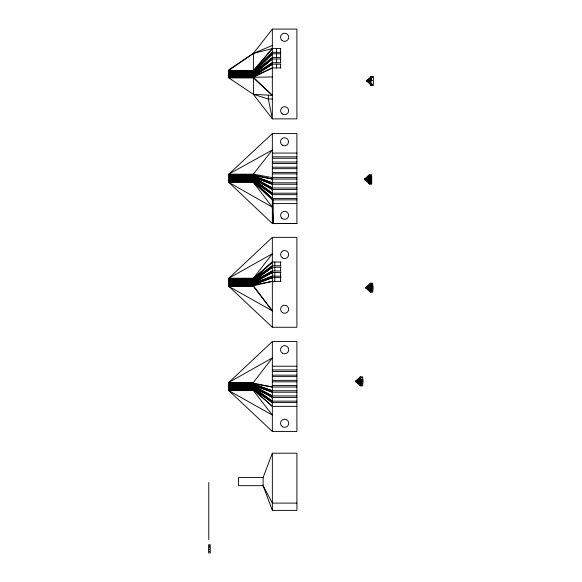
<?xml version="1.0" encoding="UTF-8"?>
<svg xmlns="http://www.w3.org/2000/svg" width="582" height="582" viewBox="0 0 582 582"><rect width="100%" height="100%" fill="white"/><g stroke="black" fill="none" stroke-linecap="round" stroke-linejoin="round"><path stroke-width="0.87" d="M263.108 477.495L272.354 453.203L296.907 453.203L296.907 510.385L272.354 510.385L263.108 485.679L263.108 477.495L238.555 477.495L238.555 485.679L263.108 485.679L272.354 503.103L296.907 503.103M371.163 291.262L371.942 291.276M253.41 382.432L272.34 357.908L228.85 382.432L228.85 390.617L272.34 431.451L296.893 431.451L296.893 341.532L272.34 341.532L228.85 382.432L253.41 382.432L253.41 390.617L272.34 415.082L228.85 390.617L253.41 390.617M358.396 380.948L360.287 378.496L355.937 380.948L355.937 381.77L360.287 385.851L362.746 385.851L362.746 376.86L360.287 376.86L355.937 380.948L358.396 380.948L358.396 381.77L360.287 384.215L355.937 381.77L358.396 381.77M272.34 45.469L253.403 53.384L228.842 69.753L228.842 77.937L253.403 94.313L272.34 118.866L296.893 118.866L296.893 29.1L272.34 29.1L253.403 53.384L228.842 70.407L253.403 70.407L272.34 48.59L280.88 48.59M370.923 78.039L369.024 78.832L369.024 82.92L370.923 85.379L373.375 85.379L373.375 76.402L370.923 76.402L369.024 78.832L366.573 80.534L369.024 80.607L371.738 78.352L369.024 78.832L366.573 80.469L366.573 81.284L369.024 82.92L370.923 83.393M369.024 80.469L370.45 78.643M228.842 71.142L253.403 71.142L272.34 48.59L253.403 53.384L253.403 94.313L268.346 99.027L272.34 99.027M366.573 80.469L369.024 80.534L370.45 78.912M369.024 80.534L370.923 78.352L370.923 76.402M228.842 71.884L253.403 71.884L272.34 52.329L280.88 52.329M369.024 80.68L370.923 78.868L371.738 78.868L369.024 80.789L366.573 80.789L369.024 80.68L370.923 78.723L370.923 85.379L370.523 83.008M228.842 72.946L253.403 72.946L272.34 53.784L280.88 53.784M253.403 71.142L272.34 52.329M253.403 71.884L272.34 53.784L253.403 72.212L228.842 72.212M272.34 237.347L228.85 278.232L228.85 286.417L272.34 327.259L296.893 327.259L296.893 237.347L272.34 237.347L272.34 327.259M365.976 287.29L370.327 283.201L372.778 283.201L372.778 292.193L370.327 292.193L365.976 288.105L365.976 287.29L370.327 284.838L368.428 287.29L368.428 288.105L370.327 290.556L365.976 288.105L368.428 288.105M272.34 133.591L228.784 174.178L228.784 182.362L272.34 223.503L296.893 223.503L296.893 133.591L272.34 133.591L272.34 223.503L296.893 223.503M369.192 174.804L364.841 178.863L364.841 179.678L369.192 183.796L371.651 183.796L371.651 174.804L369.192 174.804L369.279 183.803L371.651 183.788L369.192 183.796M228.85 279.622L253.41 279.622L272.34 262.031L280.982 262.031M369.694 286.257L368.428 287.428L370.327 286.046L372.778 286.046M368.428 287.355L370.327 285.667L372.778 285.667M228.842 73.681L253.403 73.681L272.34 57.531L280.88 57.531M369.024 80.862L370.923 79.392L371.738 79.392L369.024 80.971L366.573 80.963L369.024 80.862L370.923 79.247M228.842 74.751L253.403 74.751L272.34 58.986L280.88 58.986M253.403 72.946L272.34 57.531M253.403 73.681L272.34 58.986L253.403 74.009L228.842 74.009M228.85 280.364L253.41 280.364L272.34 265.778L280.982 265.778M228.85 281.426L253.41 281.426L272.34 267.233L280.982 267.233M365.976 287.537L368.428 287.61L370.327 286.191L372.778 286.191M253.41 279.622L272.34 265.778M253.41 280.364L272.34 267.233L253.41 280.691L228.85 280.691M228.842 75.485L253.403 75.485L272.34 62.725L280.88 62.725M369.024 81.036L371.738 79.909L369.024 81.153L366.573 81.145L369.024 81.036L370.923 79.763M228.842 76.548L253.403 76.548L272.34 64.18L280.88 64.18M253.403 74.751L272.34 62.725M253.403 75.485L272.34 64.18L253.403 75.813L228.842 75.813M228.85 282.161L253.41 282.161L272.34 270.972L280.982 270.972M372.778 286.562L370.327 286.562L368.428 287.683L365.976 287.683M228.85 283.223L253.41 283.223L272.34 272.427L280.982 272.427M365.976 287.864L368.428 287.792L370.327 286.708L372.778 286.708M371.309 283.696L371.796 283.703M371.789 284.343L371.301 284.336M253.41 281.426L272.34 270.972M368.428 287.61L370.327 286.562M253.41 282.161L272.34 272.427L253.41 282.488L228.85 282.488M280.88 67.927L272.34 67.927L253.403 77.282L228.842 77.282M370.923 80.287L369.024 81.218L366.573 81.218M253.403 76.548L272.34 67.927M228.85 283.965L253.41 283.965L272.34 276.174L280.982 276.174M372.778 287.232L368.428 287.864L370.327 287.086L372.778 287.086M228.85 285.027L253.41 285.027L272.34 277.629L280.982 277.629M253.41 283.223L272.34 276.174M368.428 287.792L370.327 287.086M253.41 283.965L272.34 277.629L253.41 284.292L228.85 284.292M228.85 285.762L253.41 285.762L272.34 281.368L280.982 281.368M372.778 287.603L368.428 288.039L370.327 290.556M253.41 285.027L272.34 281.368M370.327 287.603L368.428 287.966L370.327 287.232L365.976 287.966M272.34 76.955L253.403 77.282L272.34 95.368L253.403 94.313M370.923 81.189L369.024 81.218L370.923 83.03L369.024 82.92M296.893 223.444L273.213 223.612L272.34 207.134L253.337 182.362L253.337 174.178L272.34 149.96L228.784 174.178L253.337 174.178L272.34 177.612L296.893 177.612M228.842 77.937L253.403 77.937L272.34 95.368M370.923 80.432L372.56 80.432M366.573 81.284L369.024 81.284L370.923 83.03M272.34 153.073L296.893 153.073M272.34 156.82L296.893 156.82M272.34 158.275L296.893 158.275M272.34 162.014L296.893 162.014M272.34 163.469L296.893 163.469M272.34 167.216L296.893 167.216M272.34 168.671L296.893 168.671M272.34 172.41L296.893 172.41M272.34 173.865L296.893 173.865M228.784 174.833L253.337 174.833L272.34 179.067L296.893 179.067M228.784 175.568L253.337 175.568L272.34 179.067M228.784 176.302L253.337 176.302L272.34 182.806L296.893 182.806M228.784 176.63L253.337 176.63L272.34 184.261L296.893 184.261M369.192 176.753L371.651 176.753M369.192 177.124L371.651 177.124M369.192 177.27L371.651 177.27M228.784 177.365L253.337 177.365L272.34 184.261M369.192 177.648L371.651 177.648M369.192 177.794L371.651 177.794M228.784 178.107L253.337 178.107L272.34 188.008L296.893 188.008M369.192 178.165L371.651 178.165M369.192 178.31L371.651 178.31M228.784 178.434L253.337 178.434L272.34 189.463L296.893 189.463M369.192 178.681L371.651 178.681M369.192 178.827L371.651 178.827M364.841 179.001L371.651 179.351M364.841 179.074L371.651 179.867M228.784 179.169L253.337 179.169L272.34 189.463M364.841 179.183L367.293 179.183L369.192 179.867M371.651 179.205L364.841 178.863L369.192 176.441L367.293 178.863L367.293 179.678L369.192 182.159L369.279 183.803M364.841 179.256L367.293 179.358L369.192 180.391L371.651 180.391M364.841 179.431L367.293 179.467L369.192 180.907L371.651 180.907M364.841 179.612L367.293 179.54L369.192 180.907M367.293 179.074L371.651 179.722M228.784 179.903L253.337 179.903L272.34 193.202L296.893 193.202M228.784 180.231L253.337 180.231L272.34 194.657L296.893 194.657M367.293 179.256L369.192 180.245L371.651 180.245M367.293 179.431L369.192 180.762L371.651 180.762M228.784 180.973L253.337 180.973L272.34 194.657M367.293 179.612L369.192 181.286L371.651 181.286M371.651 181.431L369.192 181.431L367.293 179.678L364.841 179.678L369.192 182.159M228.784 181.708L253.337 181.708L272.34 198.404L296.893 198.404M371.651 181.802L369.279 181.802M296.893 199.859L272.34 199.859L253.337 182.362L228.784 182.362L272.34 207.134M273.213 199.859L273.213 223.612L272.34 203.598L296.893 203.605M228.85 278.887L253.41 278.887L272.34 262.031L253.41 278.232L228.85 278.232L272.34 253.716L253.41 278.232L253.41 286.417L272.34 310.89L228.85 286.417L253.41 286.417M365.976 287.355L368.428 287.29L370.327 285.667L370.327 283.201M365.976 287.428L368.428 287.501L370.327 286.046L370.327 292.193M370.327 287.748L372.778 287.748M370.327 288.119L372.778 288.119M370.327 288.265L372.778 288.265M370.327 288.643L372.778 288.643M370.327 288.788L372.778 288.788M370.327 289.159L372.778 289.159M370.327 289.305L372.778 289.305M370.327 289.683L372.778 289.683M272.34 366.224L296.893 366.224M272.34 369.963L296.893 369.963M272.34 371.418L296.893 371.418M272.34 375.164L296.893 375.164M272.34 376.619L296.893 376.619M360.287 379.326L362.746 379.326M360.287 379.704L362.746 379.704M360.287 379.85L362.746 379.85M360.287 380.221L362.746 380.221M272.34 380.359L296.893 380.359M360.287 380.366L362.746 380.366M360.287 380.744L362.746 380.744M360.287 380.89L362.746 380.89M355.937 381.014L362.746 381.406M355.937 381.195L362.746 381.785M355.937 381.268L362.746 381.93M360.287 381.261L362.746 381.261M355.937 381.377L358.396 381.45L360.287 382.447L362.746 382.447M355.937 381.559L358.396 381.523L360.287 382.825L362.746 382.825M355.937 381.705L358.396 381.632L360.287 382.971L362.746 382.971M272.34 381.814L296.893 381.814M360.287 382.301L358.396 381.268L360.287 382.301L362.746 382.301M228.85 383.087L253.41 383.087L272.34 387.015L296.893 387.015M360.287 383.342L358.396 381.632L360.287 383.342L362.746 383.342M228.85 383.822L253.41 383.822L272.34 387.015M228.85 384.557L253.41 384.557L272.34 390.755L296.893 390.755M228.85 384.884L253.41 384.884L272.34 392.21L296.893 392.21M272.34 385.56L296.893 385.56M228.85 385.626L253.41 385.626L272.34 392.21M228.85 386.361L253.41 386.361L272.34 395.949L296.893 395.949M228.85 386.688L253.41 386.688L272.34 397.404L296.893 397.404M228.85 387.423L253.41 387.423L272.34 397.404M228.85 388.158L253.41 388.158L272.34 401.151L296.893 401.151M228.85 388.485L253.41 388.485L272.34 402.606L296.893 402.606M228.85 389.227L253.41 389.227L272.34 402.606M228.85 389.962L253.41 389.962L272.34 406.345L296.893 406.345M272.34 203.598L273.213 203.605M358.396 381.014L360.287 381.406M369.192 179.351L367.293 178.929L369.192 179.722M358.396 381.086L360.287 381.785M253.41 383.822L272.34 390.755M253.337 175.568L272.34 182.806M358.396 381.195L360.287 381.93M253.41 385.626L272.34 395.949M367.293 179.183L369.192 180.245M253.337 177.365L272.34 188.008M358.396 381.377L360.287 382.447M369.192 180.391L367.293 179.285L369.192 180.762M358.396 381.45L360.287 382.825M253.41 387.423L272.34 401.151M253.337 179.169L272.34 193.202M358.396 381.559L360.287 382.971M253.41 389.227L272.34 406.345M367.293 179.54L369.192 181.286M253.337 180.973L272.34 198.404M253.41 285.762L272.34 310.89M371.331 78.868L371.331 79.247M371.331 79.392L371.331 79.763M371.331 79.909L371.331 80.287M371.141 285.667L371.141 286.046M371.141 286.191L371.141 286.562M371.141 286.708L371.141 287.086M371.141 287.232L371.141 287.603M360.287 376.86L360.287 385.851M280.524 48.59L280.524 52.329M280.524 53.784L280.524 57.531M280.524 58.986L280.524 62.725M280.524 64.18L280.524 67.927M280.524 262.031L280.524 265.778M280.524 267.233L280.524 270.972M280.524 272.427L280.524 276.174M280.524 277.629L280.524 281.368M276.435 48.59L276.435 52.329M276.435 53.784L276.435 57.531M276.435 58.986L276.435 62.725M276.435 64.18L276.435 67.927M274.799 262.031L274.799 265.778M274.799 267.233L274.799 270.972M274.799 272.427L274.799 276.174M274.799 277.629L274.799 281.368M272.34 29.1L272.34 118.866L268.346 99.027L268.346 95.142M272.34 341.532L272.34 431.451M272.354 453.203L272.354 510.385M208.778 482.529L208.778 539.703M371.752 84.499C372.415 85.969 372.815 83.291 371.752 84.499M371.745 77.144C372.371 78.665 372.873 75.951 371.745 77.144M370.036 182.879C370.53 184.407 371.221 181.788 370.036 182.879M371.171 290.273C371.592 291.822 372.407 289.247 371.171 290.273M361.124 377.558C361.553 379.137 362.39 376.51 361.124 377.558M361.124 384.906C361.538 386.492 362.397 383.873 361.124 384.906M371.171 284.787C371.549 286.351 372.444 283.798 371.171 284.787M370.036 175.473C370.356 177.052 371.338 174.535 370.036 175.473M370.923 78.868L369.024 80.789L370.923 78.868M370.923 79.392L369.024 80.971L370.923 79.392M370.923 79.909L369.024 81.153L370.923 79.909M370.327 286.708L368.428 287.712L370.327 286.708M209.44 546.105L208.625 546.513L208.625 547.495L209.44 547.909L208.625 548.317L208.625 549.299L209.44 549.706L208.625 550.114L208.625 551.096L209.44 551.51L208.625 551.918L208.625 552.9L210.262 552.9L210.262 544.716L208.625 544.716L208.625 545.698L209.44 546.105M282.379 426.693A4.096 4.096 0 0 0 288.708 423.485A4.096 4.096 0 0 0 282.765 419.615A4.096 4.096 0 0 0 282.379 426.693M282.408 353.165A4.096 4.096 0 0 0 288.708 349.913A4.096 4.096 0 0 0 282.736 346.086A4.096 4.096 0 0 0 282.408 353.165M282.357 257.848A4.009 4.009 0 0 0 288.621 254.836A4.009 4.009 0 0 0 282.881 250.922A4.009 4.009 0 0 0 282.357 257.848M282.459 312.636A4.009 4.009 0 0 0 288.628 309.435A4.009 4.009 0 0 0 282.772 305.695A4.009 4.009 0 0 0 282.459 312.636M282.132 145.005A4.009 4.009 0 0 0 288.497 142.219A4.009 4.009 0 0 0 282.903 138.101A4.009 4.009 0 0 0 282.132 145.005M281.964 40.398A4.096 4.096 0 0 0 288.643 38.026A4.096 4.096 0 0 0 283.252 33.429A4.096 4.096 0 0 0 281.964 40.398M282.125 113.825A4.009 4.009 0 0 0 288.585 111.264A4.009 4.009 0 0 0 283.143 106.95A4.009 4.009 0 0 0 282.125 113.825M281.79 218.192A4.009 4.009 0 0 0 288.497 216.366A4.009 4.009 0 0 0 283.565 211.477A4.009 4.009 0 0 0 281.79 218.192"/></g></svg>
